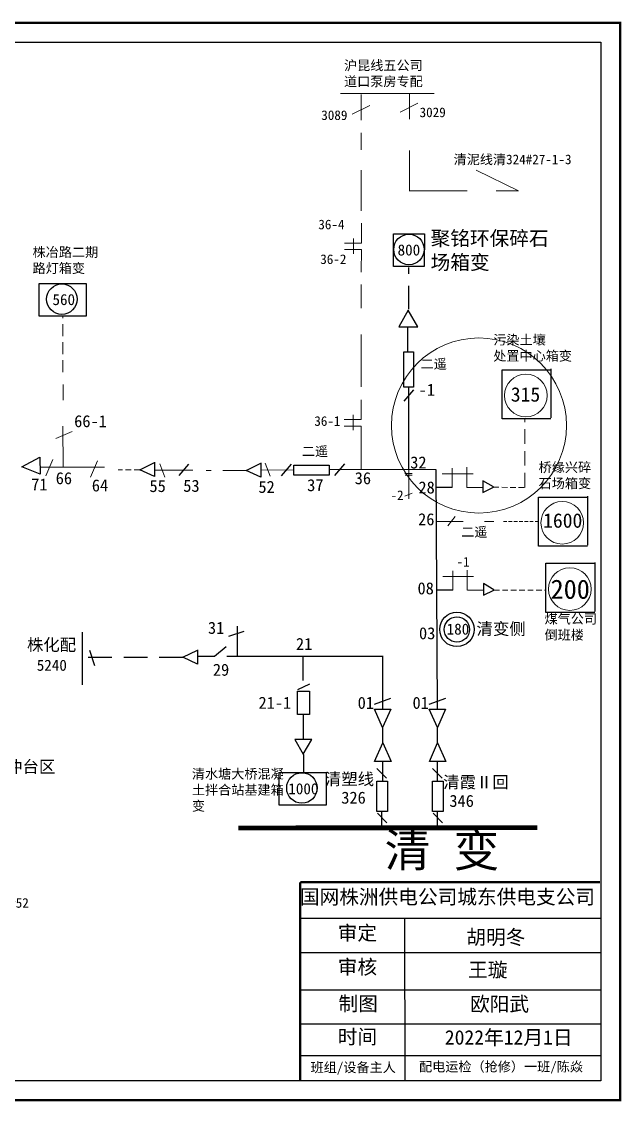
# Model space of a CAD drawing. Extents: x 0 to 344, y 0 to 224.
# Drawn here: x 219.4 to 344.2, y -0.3 to 224.2 of the extents above; entities that cross this region are included whole.
import ezdxf

# ---------------------------------------------------------------- set-up
doc = ezdxf.new("R2010")
doc.units = 0
doc.header["$LTSCALE"] = 0.774411
doc.linetypes.add('DASHED2', pattern=[9.525, 6.35, -3.175])
doc.layers.get('0').update_dxf_attribs({"linetype": 'CONTINUOUS'})
doc.layers.add('0-RefEdit0', color=7, linetype='CONTINUOUS')
doc.styles.add('宋体_txtstyle_0.00_0_0', font='')
doc.styles.add('宋体_txtstyle_2.00_0_0', font='SIMSUN.TTC', dxfattribs={"height": 2})
doc.styles.add('宋体_txtstyle_2.30_0_0', font='', dxfattribs={"height": 2.3})
doc.styles.add('宋体_txtstyle_2.50_0_0', font='', dxfattribs={"height": 2.5})
doc.styles.add('宋体_txtstyle_200.00_0_0200', font='', dxfattribs={"height": 200})
doc.styles.add('宋体_txtstyle_250.00_0_0250', font='SIMSUN.TTC', dxfattribs={"height": 250})
doc.styles.add('宋体_txtstyle_3.00_0_0', font='', dxfattribs={"height": 3})
doc.styles.get('宋体_txtstyle_0.00_0_0').set_extended_font_data('宋体')
doc.styles.get('宋体_txtstyle_2.30_0_0').set_extended_font_data('宋体')
doc.styles.get('宋体_txtstyle_2.50_0_0').set_extended_font_data('宋体')
doc.styles.get('宋体_txtstyle_200.00_0_0200').set_extended_font_data('宋体')
doc.styles.get('宋体_txtstyle_3.00_0_0').set_extended_font_data('宋体')

msp = doc.modelspace()

# ---------------------------------------------------------------- linework, layer by layer
at = {"color": 7, "linetype": 'Continuous', "lineweight": 0, "ltscale": 0.52903}
for p, q in [((285.73, 209.2), (305.2, 209.2)), ((290.07, 203.68), (290.07, 208.99)), ((300.07, 203.89), (300.07, 209.2))]:
    msp.add_line(p, q, dxfattribs=at)
at = {"color": 7, "linetype": 'DASHED2', "lineweight": 0, "ltscale": 1.666893}
for p, q in [((291.84, 206.76), (288.17, 204.92)), ((301.84, 207.2), (298.18, 205.37))]:
    msp.add_line(p, q, dxfattribs=at)
at = {"color": 7, "linetype": 'DASHED2', "lineweight": 0, "ltscale": 1.714057}
for p, q in [((290.07, 184.86), (290.07, 201.04)), ((300.07, 188.95), (300.07, 201.25))]:
    msp.add_line(p, q, dxfattribs=at)
at = {"color": 7, "linetype": 'DASHED2', "lineweight": 0, "ltscale": 2.449213}
for p, q in [((322.8, 189), (313.99, 193.32)), ((300.07, 189), (322.8, 189))]:
    msp.add_line(p, q, dxfattribs=at)
at = {"color": 7, "linetype": 'Continuous', "lineweight": 0, "ltscale": 0.479588}
for p, q in [((290.11, 178.13), (290.11, 182.24)), ((290.05, 141.43), (290.05, 145.54))]:
    msp.add_line(p, q, dxfattribs=at)
at = {"color": 7, "linetype": 'Continuous', "lineweight": 0, "ltscale": 1.087456}
for p, q in [((290.11, 178.13), (286.6, 178.13)), ((290.11, 176.79), (286.6, 176.79)), ((290.04, 172.07), (290.11, 176.79)), ((290.05, 141.43), (286.54, 141.43)), ((290.05, 140.09), (286.54, 140.09)), ((290.05, 131.02), (290.05, 140.09))]:
    msp.add_line(p, q, dxfattribs=at)
at = {"color": 7, "linetype": 'Continuous', "lineweight": 0, "ltscale": 0.335635}
for p, q in [((288.46, 175.91), (288.46, 179.1)), ((288.39, 139.21), (288.39, 142.4))]:
    msp.add_line(p, q, dxfattribs=at)
at = {"linetype": 'DASHED2'}
for p, q in [((299.98, 164.36), (299.98, 173.06)), ((315.36, 128.71), (315.36, 126.31)), ((317.54, 127.45), (315.36, 128.71)), ((315.36, 126.31), (317.54, 127.36)), ((315.48, 107.34), (315.48, 104.95)), ((317.66, 106.08), (315.48, 107.34)), ((315.48, 104.95), (317.66, 106)), ((277.92, 92.11), (277.92, 85)), ((252.96, 92), (232.64, 92)), ((276.89, 85.35), (279.36, 86.54)), ((277.97, 80.09), (277.97, 74.98)), ((278.04, 71.85), (278.04, 68.16))]:
    msp.add_line(p, q, dxfattribs=at)
at = {"color": 7, "linetype": 'DASHED2', "lineweight": 0, "ltscale": 2.220313}
msp.add_line((290.05, 148.23), (290.05, 169.55), dxfattribs=at)
at = {"color": 7, "linetype": 'DASHED2', "lineweight": 0, "ltscale": 0.507799}
msp.add_line((227.97, 151.27), (227.97, 162.78), dxfattribs=at)
for p, q in [((299.78, 155.49), (299.78, 160.56)), ((299.95, 130.96), (299.95, 148.18))]:
    msp.add_line(p, q)
at = {"linetype": 'Continuous'}
for p, q in [((319.35, 151.81), (329.4, 151.81)), ((319.35, 141.61), (319.35, 151.81)), ((329.51, 151.97), (329.51, 141.77)), ((300.96, 147.65), (298.9, 145.27)), ((329.51, 141.61), (319.35, 141.61)), ((219.45, 131.62), (223.24, 133.65)), ((223.24, 133.65), (223.26, 130.08)), ((223.26, 130.08), (219.45, 131.62)), ((254.17, 132.19), (252.1, 129.81)), ((275.47, 132.14), (273.41, 129.76)), ((286.55, 132.21), (284.48, 129.84)), ((305.91, 81.22), (305.64, 131)), ((326.92, 125.34), (336.98, 125.34)), ((326.92, 115.15), (326.92, 125.34)), ((337.09, 125.5), (337.09, 115.31)), ((337.09, 115.15), (326.92, 115.15)), ((328.49, 111.56), (338.55, 111.56)), ((328.49, 101.37), (328.49, 111.56)), ((338.66, 111.72), (338.66, 101.53)), ((338.66, 101.37), (328.49, 101.37)), ((232.1, 86.29), (232.1, 97.22)), ((262.53, 96.43), (265.7, 97.49)), ((264.28, 98.49), (264.28, 92.22)), ((233.57, 93.48), (234.62, 90.32)), ((259.54, 92.21), (256.1, 92.21)), ((261.96, 94.23), (259.54, 92.21)), ((264.4, 92.21), (262.14, 92.19)), ((294.5, 92.21), (264.4, 92.21)), ((294.57, 81.22), (294.57, 92.31)), ((296.18, 83.47), (292.74, 82.22)), ((307.57, 83.47), (304.13, 82.22)), ((294.51, 77.4), (292.82, 81.22)), ((292.82, 81.22), (296.22, 81.22)), ((296.22, 81.22), (294.51, 77.4)), ((304.2, 81.22), (307.61, 81.22)), ((305.9, 77.4), (304.2, 81.22)), ((307.61, 81.22), (305.9, 77.4)), ((294.57, 74.07), (294.57, 77.54)), ((305.92, 74.2), (305.91, 77.45)), ((292.85, 70.39), (294.57, 74.21)), ((294.57, 74.21), (296.26, 70.39)), ((304.24, 70.39), (305.95, 74.21)), ((305.95, 74.21), (307.65, 70.39)), ((296.26, 70.39), (292.85, 70.39)), ((294.54, 66.24), (294.54, 70.37)), ((307.65, 70.39), (304.24, 70.39)), ((305.96, 66.24), (305.96, 70.37)), ((295.31, 66.92), (293.33, 68.91)), ((306.88, 66.92), (304.91, 68.91)), ((295.4, 57.63), (293.42, 59.61)), ((294.28, 60), (294.28, 56.63)), ((306.97, 57.63), (305, 59.61)), ((305.86, 60), (305.86, 56.63)), ((277.39, 37.77), (339.75, 37.77)), ((299.03, 37.76), (299.12, 4)), ((277.39, 30.67), (339.75, 30.67)), ((277.39, 22.92), (339.75, 22.92)), ((277.39, 15.82), (339.75, 15.82)), ((277.45, 9.27), (339.82, 9.27))]:
    msp.add_line(p, q, dxfattribs=at)
at = {"color": 7, "linetype": 'Continuous', "lineweight": 0, "ltscale": 0.993841}
msp.add_line((228.08, 148.7), (228.08, 145.49), dxfattribs=at)
at = {"color": 7, "linetype": 'DASHED2', "lineweight": 0, "ltscale": 0.613745}
msp.add_line((324.06, 127.35), (324.06, 141.45), dxfattribs=at)
at = {"color": 7, "linetype": 'Continuous', "lineweight": 0, "ltscale": 0.21926}
msp.add_line((228.03, 140.08), (228.08, 131.56), dxfattribs=at)
at = {"color": 7, "linetype": 'Continuous', "lineweight": 0, "ltscale": 0.626289}
msp.add_line((229.96, 138.95), (226.57, 137.51), dxfattribs=at)
at = {"color": 7, "linetype": 'Continuous', "lineweight": 0, "ltscale": 0.268489}
for p, q in [((225.94, 133.12), (224.49, 129.74)), ((235.21, 132.89), (233.76, 129.5))]:
    msp.add_line(p, q, dxfattribs=at)
at = {"color": 7, "linetype": 'Continuous', "lineweight": 0, "ltscale": 1.610132}
for p, q in [((236.68, 131.54), (223.25, 131.57)), ((255.02, 130.91), (247.02, 130.91))]:
    msp.add_line(p, q, dxfattribs=at)
at = {"color": 7, "linetype": 'DASHED2', "lineweight": 0, "ltscale": 0.241864}
msp.add_line((244, 131.02), (239.49, 131.02), dxfattribs=at)
at = {"color": 7, "linetype": 'Continuous', "lineweight": 0, "ltscale": 0.347788}
for p, q in [((249.25, 129.5), (248.17, 132.21)), ((271.14, 129.7), (270.06, 132.41))]:
    msp.add_line(p, q, dxfattribs=at)
at = {"color": 7, "linetype": 'DASHED2', "lineweight": 0, "ltscale": 0.993414}
msp.add_line((266.17, 130.87), (257.78, 130.89), dxfattribs=at)
at = {"color": 7, "linetype": 'Continuous', "lineweight": 0, "ltscale": 0.48655}
msp.add_line((276.08, 130.95), (269.17, 130.97), dxfattribs=at)
at = {"color": 7}
msp.add_line((305.64, 131), (283.46, 131.03), dxfattribs=at)
at = {"color": 2, "linetype": 'Continuous', "lineweight": 0, "ltscale": 0.241537, "true_color": 0xffff00}
for p, q in [((299.16, 130.26), (300.63, 130.26)), ((299.17, 129.9), (300.64, 129.9))]:
    msp.add_line(p, q, dxfattribs=at)
at = {"color": 7, "linetype": 'Continuous', "lineweight": 0, "ltscale": 0.241537}
msp.add_line((299.95, 130.96), (299.95, 124.94), dxfattribs=at)
at = {"color": 7, "linetype": 'Continuous', "lineweight": 0, "ltscale": 0.489147}
for p, q in [((309, 127.34), (309, 131.35)), ((312.01, 131.52), (312.01, 127.35)), ((306.9, 130.17), (313.32, 130.17)), ((312.02, 127.35), (315.42, 127.35)), ((312.13, 110.16), (312.13, 105.99)), ((307.02, 108.8), (313.44, 108.8)), ((309.12, 105.97), (309.12, 109.98)), ((312.14, 105.98), (315.54, 105.98))]:
    msp.add_line(p, q, dxfattribs=at)
at = {"color": 7, "linetype": 'Continuous', "lineweight": 0, "ltscale": 0.319566}
msp.add_line((300.67, 126.17), (299.14, 125.5), dxfattribs=at)
at = {"linetype": 'ByBlock'}
for p, q in [((309, 127.34), (305.63, 127.34)), ((309.12, 105.97), (305.75, 105.97))]:
    msp.add_line(p, q, dxfattribs=at)
at = {"color": 7, "linetype": 'DASHED2', "lineweight": 0, "ltscale": 0.237962}
for p, q in [((317.54, 127.36), (324.06, 127.35)), ((317.66, 106), (328.49, 105.98))]:
    msp.add_line(p, q, dxfattribs=at)
at = {"color": 7, "linetype": 'Continuous', "lineweight": 0, "ltscale": 0.17382}
msp.add_line((309.57, 121.31), (308.06, 119.32), dxfattribs=at)
at = {"color": 7, "linetype": 'Continuous', "lineweight": 0, "ltscale": 0.563176}
msp.add_line((305.7, 120.27), (311.25, 120.27), dxfattribs=at)
at = {"color": 7, "linetype": 'Continuous', "lineweight": 0, "ltscale": 0.482833}
msp.add_line((315.71, 120.24), (317.64, 120.24), dxfattribs=at)
at = {"color": 7, "linetype": 'DASHED2', "lineweight": 0, "ltscale": 0.149022}
msp.add_line((319.62, 120.25), (326.92, 120.25), dxfattribs=at)
at = {"linetype": 'Continuous', "const_width": 0.5}
msp.add_lwpolyline([(-0.05, 223.92), (343.93, 223.92), (343.93, -0.04), (-0.05, -0.04)], close=True, dxfattribs=at)
at = {"linetype": 'Continuous'}
for points in [[(4, 219.88), (339.88, 219.88), (339.88, 4), (4, 4)], [(296.77, 180.05), (303.22, 180.05), (303.18, 173.26), (296.77, 173.26)], [(223.09, 169.71), (232.83, 169.71), (232.83, 162.93), (223.09, 162.93)], [(298.9, 148.19), (298.9, 155.49), (300.96, 155.49), (300.96, 148.19)], [(276.08, 131.98), (283.38, 131.98), (283.38, 129.91), (276.08, 129.91)], [(273.02, 68.09), (282.76, 68.09), (282.76, 61.31), (273.02, 61.31)], [(295.55, 66.25), (295.55, 59.99), (293.32, 59.99), (293.32, 66.25)], [(307.12, 66.25), (307.12, 59.99), (304.9, 59.99), (304.9, 66.25)]]:
    msp.add_lwpolyline(points, close=True, dxfattribs=at)
msp.add_lwpolyline([(299.86, 164.16), (297.88, 160.73), (301.84, 160.73)], close=True)
at = {"linetype": 'DASHED2'}
for points in [[(276.79, 84.95), (279.29, 84.95), (279.29, 80.13), (276.79, 80.13)], [(278.02, 71.88), (279.81, 74.96), (276.24, 74.96)]]:
    msp.add_lwpolyline(points, close=True, dxfattribs=at)
at = {"linetype": 'Continuous'}
for points, const_width in [([(326.7, 56.6), (264.5, 56.55)], 1), ([(277.35, 45.28), (277.39, 4)], 0.5), ([(277.39, 45.28), (339.75, 45.28)], 0.5)]:
    msp.add_lwpolyline(points, dxfattribs=dict(at, const_width=const_width))
for centre in [(299.99, 176.81), (227.8, 166.48), (277.73, 64.86)]:
    msp.add_circle(centre, 3.17)
at = {"color": 12, "linetype": 'Continuous', "lineweight": 0, "ltscale": 0.613745, "true_color": 0xc00000}
msp.add_circle((314.55, 140.2), 18.2, dxfattribs=at)
at = {"linetype": 'Continuous', "lineweight": 0, "ltscale": 1.574184}
for centre in [(324.3, 146.45), (331.88, 119.99), (333.45, 106.21)]:
    msp.add_circle(centre, 4.43, dxfattribs=at)
at = {"linetype": 'Continuous'}
for radius in [3.58, 2.63]:
    msp.add_circle((309.96, 97.82), radius, dxfattribs=at)
at = {"layer": '0-RefEdit0', "color": 7, "ltscale": 2}
for p, q in [((244, 131.02), (247.05, 132.5)), ((247.05, 132.58), (247.05, 129.61)), ((269.17, 132.45), (269.17, 129.48)), ((247.05, 129.61), (244, 131.02)), ((266.12, 130.89), (269.17, 132.38)), ((269.17, 129.48), (266.12, 130.89)), ((252.98, 92.04), (256.02, 93.52)), ((256.02, 90.63), (252.98, 92.04)), ((256.02, 93.6), (256.02, 90.63))]:
    msp.add_line(p, q, dxfattribs=at)

# ---------------------------------------------------------------- texts
at = {"color": 7, "true_color": 0xffffff, "style": '宋体_txtstyle_2.50_0_0'}
for s, p in [('-1', (302.01, 146.38)), ('71', (221.42, 126.7))]:
    msp.add_text(s, height=2.5, dxfattribs=at).set_placement(p)
at = {"style": '宋体_txtstyle_2.50_0_0'}
for s, p in [('31', (258.18, 96.9)), ('清变侧', (314.05, 96.7)), ('03', (302.08, 95.77)), ('株化配', (220.54, 93.37)), ('21', (276.49, 93.55)), ('29', (259.21, 88.18)), ('21-1', (268.7, 81.32)), ('01', (289.32, 81.31)), ('01', (300.73, 81.31)), ('贺家冲台区', (209.39, 68.03))]:
    msp.add_text(s, height=2.5, dxfattribs=at).set_placement(p)
at = {"color": 7, "linetype": 'DASHED2', "lineweight": 0, "ltscale": 2.381821, "insert": (286.49, 216.07), "char_height": 2, "attachment_point": 1, "style": '宋体_txtstyle_200.00_0_0200'}
msp.add_mtext('沪昆线五公司^M^J道口泵房专配', dxfattribs=at)
at = {"color": 7, "linetype": 'DASHED2', "lineweight": 0, "ltscale": 0.514473, "char_height": 2, "attachment_point": 1}
for s, insert, style in [('3089', (281.75, 205.72), '宋体_txtstyle_200.00_0_0200'), ('3029', (302.2, 206.31), '宋体_txtstyle_2.00_0_0')]:
    msp.add_mtext(s, dxfattribs=dict(at, insert=insert, style=style))
at = {"color": 2, "linetype": 'DASHED2', "lineweight": 0, "ltscale": 1.429092, "true_color": 0xffff00, "insert": (309.28, 196.53), "char_height": 2, "attachment_point": 1, "style": '宋体_txtstyle_200.00_0_0200'}
msp.add_mtext('清泥线清324#27-1-3', dxfattribs=at)
at = {"color": 7, "linetype": 'DASHED2', "lineweight": 0, "ltscale": 2.449213, "char_height": 2, "attachment_point": 1}
for s, insert, style in [('36-4', (281.14, 183), '宋体_txtstyle_2.00_0_0'), ('36-2', (281.54, 175.78), '宋体_txtstyle_2.00_0_0'), ('36-1', (280.3, 142.14), '宋体_txtstyle_200.00_0_0200')]:
    msp.add_mtext(s, dxfattribs=dict(at, insert=insert, style=style))
at = {"color": 7, "linetype": 'Continuous', "lineweight": 0, "ltscale": 0.595202, "insert": (304.49, 180.63), "char_height": 3, "width": 25.1546, "attachment_point": 1, "style": '宋体_txtstyle_0.00_0_0'}
msp.add_mtext('聚铭环保碎石场箱变', dxfattribs=at)
at = {"color": 7, "linetype": 'DASHED2', "lineweight": 0, "ltscale": 0.783641, "insert": (221.71, 177.25), "char_height": 2, "attachment_point": 1, "style": '宋体_txtstyle_200.00_0_0200'}
msp.add_mtext('株冶路二期^M^J路灯箱变', dxfattribs=at)
at = {"char_height": 2.3, "width": 4.8377, "attachment_point": 1}
for s, insert, style in [('{\\fKaiTi_GB2312|b0|i0|c134|p49;800}', (297.63, 177.85), '宋体_txtstyle_0.00_0_0'), ('560', (225.85, 167.54), '宋体_txtstyle_2.30_0_0'), ('180', (307.83, 99.04), '宋体_txtstyle_0.00_0_0'), ('5240', (222.58, 91.52), '宋体_txtstyle_0.00_0_0'), ('{\\fKaiTi_GB2312|b0|i0|c134|p49;1000}', (274.9, 65.85), '宋体_txtstyle_0.00_0_0')]:
    msp.add_mtext(s, dxfattribs=dict(at, insert=insert, style=style))
at = {"color": 7, "linetype": 'DASHED2', "lineweight": 0, "ltscale": 0.613745, "insert": (317.53, 159.02), "char_height": 2, "attachment_point": 1, "style": '宋体_txtstyle_2.00_0_0'}
msp.add_mtext('污染土壤^M^J处置中心箱变', dxfattribs=at)
at = {"color": 2, "linetype": 'DASHED2', "lineweight": 0, "ltscale": 0.689919, "true_color": 0xffff00, "char_height": 2, "attachment_point": 1, "style": '宋体_txtstyle_200.00_0_0200'}
for insert in [(302.42, 154.01), (277.71, 135.84), (310.84, 119.08)]:
    msp.add_mtext('二遥', dxfattribs=dict(at, insert=insert))
at = {"linetype": 'Continuous', "lineweight": 0, "ltscale": 1.574184, "attachment_point": 1}
for s, insert, char_height, style in [('315', (321.17, 148.17), 3, '宋体_txtstyle_3.00_0_0'), ('1600', (327.89, 121.96), 3, '宋体_txtstyle_3.00_0_0'), ('200', (329.45, 108.18), 4, '宋体_txtstyle_0.00_0_0')]:
    msp.add_mtext(s, dxfattribs=dict(at, insert=insert, char_height=char_height, style=style))
at = {"color": 7, "linetype": 'Continuous', "lineweight": 0, "ltscale": 0.745803, "char_height": 2.5, "attachment_point": 1}
for s, insert, style in [('66-1', (230.36, 142.36), '宋体_txtstyle_2.50_0_0'), ('66', (226.52, 130.51), '宋体_txtstyle_2.50_0_0'), ('64', (234.03, 129.01), '宋体_txtstyle_2.50_0_0'), ('55', (246.02, 128.88), '宋体_txtstyle_250.00_0_0250')]:
    msp.add_mtext(s, dxfattribs=dict(at, insert=insert, style=style))
at = {"color": 7, "linetype": 'DASHED2', "lineweight": 0, "ltscale": 1.408642, "insert": (300.25, 133.78), "char_height": 2.5, "attachment_point": 1, "style": '宋体_txtstyle_2.50_0_0'}
msp.add_mtext('32', dxfattribs=at)
at = {"color": 7, "linetype": 'DASHED2', "lineweight": 0, "ltscale": 0.689919, "insert": (326.96, 132.52), "char_height": 2, "attachment_point": 1, "style": '宋体_txtstyle_200.00_0_0200'}
msp.add_mtext('桥缘兴碎^M^J石场箱变', dxfattribs=at)
at = {"color": 7, "linetype": 'DASHED2', "lineweight": 0, "ltscale": 0.419961, "char_height": 2.5, "attachment_point": 1, "style": '宋体_txtstyle_2.50_0_0'}
for s, insert in [('36', (288.71, 130.51)), ('37', (278.82, 129.06))]:
    msp.add_mtext(s, dxfattribs=dict(at, insert=insert))
at = {"color": 7, "linetype": 'Continuous', "lineweight": 0, "ltscale": 0.579647, "char_height": 2.5, "attachment_point": 1, "style": '宋体_txtstyle_2.50_0_0'}
for s, insert in [('53', (253.05, 128.92)), ('52', (268.68, 128.7))]:
    msp.add_mtext(s, dxfattribs=dict(at, insert=insert))
at = {"color": 7, "attachment_point": 1}
for s, insert, char_height, width, style in [('28', (301.96, 128.58), 2.5, 11.0587, '宋体_txtstyle_2.50_0_0'), ('26', (301.89, 121.97), 2.5, 11.0587, '宋体_txtstyle_0.00_0_0'), ('{\\fKaiTi_GB2312|b0|i0|c134|p49;清水塘大桥混凝土拌合站基建箱变}', (254.85, 68.8), 2, 19.0794, '宋体_txtstyle_0.00_0_0')]:
    msp.add_mtext(s, dxfattribs=dict(at, insert=insert, char_height=char_height, width=width, style=style))
at = {"color": 7, "linetype": 'Continuous', "lineweight": 0, "ltscale": 0.319566, "insert": (296.15, 126.72), "char_height": 2, "attachment_point": 1, "style": '宋体_txtstyle_2.00_0_0'}
msp.add_mtext('-2', dxfattribs=at)
at = {"color": 7, "linetype": 'Continuous', "lineweight": 0, "ltscale": 0.563176, "insert": (309.89, 112.88), "char_height": 2, "attachment_point": 1, "style": '宋体_txtstyle_200.00_0_0200'}
msp.add_mtext('-1', dxfattribs=at)
at = {"linetype": 'DASHED2', "insert": (301.77, 107.61), "char_height": 2.5, "width": 7.1201, "attachment_point": 1, "style": '宋体_txtstyle_0.00_0_0'}
msp.add_mtext('08', dxfattribs=at)
at = {"color": 7, "linetype": 'Continuous', "lineweight": 0, "ltscale": 0.595202, "insert": (328.19, 101.02), "char_height": 2, "attachment_point": 1, "style": '宋体_txtstyle_2.00_0_0'}
msp.add_mtext('煤气公司^M^J倒班楼', dxfattribs=at)
at = {"linetype": 'Continuous', "attachment_point": 1}
for s, insert, char_height, width, style in [('清塑线', (282.51, 67.98), 2.5, 10.6277, '宋体_txtstyle_0.00_0_0'), ('{\\fSimSun|b0|i0|c134|p2;清霞Ⅱ回}', (307.11, 67.32), 2.5, 14.2601, '宋体_txtstyle_0.00_0_0'), ('326', (285.91, 64.1), 2.5, 5.6554, '宋体_txtstyle_0.00_0_0'), ('346', (308.39, 63.43), 2.5, 5.6554, '宋体_txtstyle_0.00_0_0'), ('清 变', (294.93, 55.47), 7, 28.4432, '宋体_txtstyle_0.00_0_0'), ('国网株洲供电公司城东供电支公司', (277.31, 43.72), 3, 82.0179, '宋体_txtstyle_0.00_0_0'), ('审定', (285.18, 36.22), 3, 23.4615, '宋体_txtstyle_0.00_0_0'), ('审核', (285.18, 29.15), 3, 23.4615, '宋体_txtstyle_0.00_0_0'), ('制图', (285.34, 21.53), 3, 23.4615, '宋体_txtstyle_0.00_0_0'), ('欧阳武', (312.7, 21.45), 3, 41.0533, '宋体_txtstyle_3.00_0_0'), ('时间', (285.18, 14.65), 3, 23.4615, '宋体_txtstyle_0.00_0_0')]:
    msp.add_mtext(s, dxfattribs=dict(at, insert=insert, char_height=char_height, width=width, style=style))
at = {"color": 2, "true_color": 0xffff00, "insert": (199.12, 41.97), "char_height": 2, "width": 25.1806, "attachment_point": 1, "style": '宋体_txtstyle_2.00_0_0'}
msp.add_mtext('铜328新桥支线#52', dxfattribs=at)
at = {"color": 7, "linetype": 'Continuous', "insert": (311.93, 35.35), "char_height": 3, "width": 33.0539, "attachment_point": 1, "style": '宋体_txtstyle_3.00_0_0'}
msp.add_mtext('胡明冬', dxfattribs=at)
at = {"color": 7, "linetype": 'Continuous', "true_color": 0xffffff, "insert": (312.3, 28.57), "char_height": 3, "width": 33.0539, "attachment_point": 1, "style": '宋体_txtstyle_0.00_0_0'}
msp.add_mtext('王璇', dxfattribs=at)
at = {"color": 7, "linetype": 'Continuous', "lineweight": 0, "ltscale": 0.725281, "insert": (307.45, 14.51), "char_height": 3, "attachment_point": 1, "style": '宋体_txtstyle_3.00_0_0'}
msp.add_mtext('2022年12月1日', dxfattribs=at)
at = {"color": 7, "linetype": 'Continuous', "lineweight": 0, "ltscale": 0.635381, "char_height": 2, "attachment_point": 1, "style": '宋体_txtstyle_200.00_0_0200'}
for s, insert in [('班组/设备主人', (279.53, 7.78)), ('配电运检（抢修）一班/陈焱', (302.09, 7.93))]:
    msp.add_mtext(s, dxfattribs=dict(at, insert=insert))

doc.saveas('drawing.dxf')
